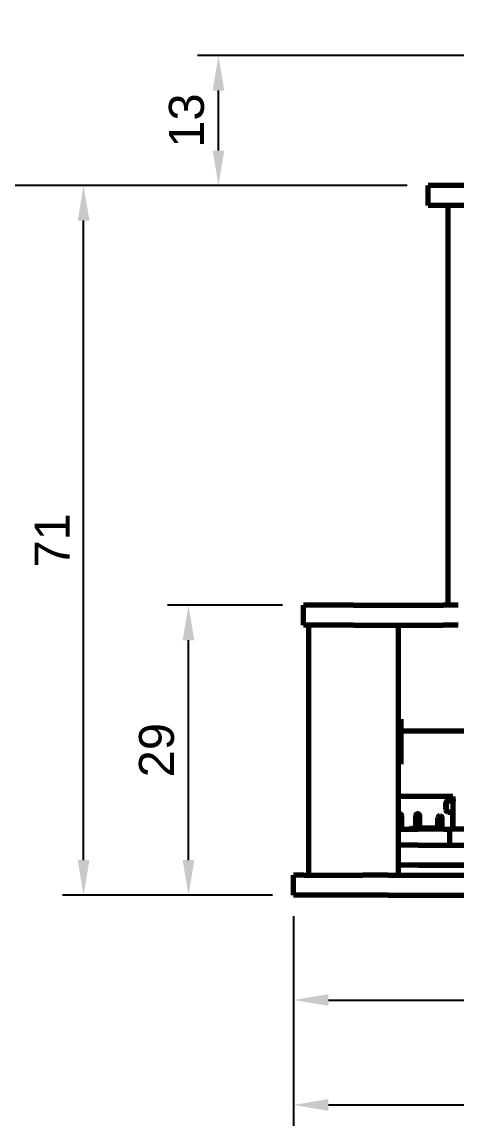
# Model space of a CAD drawing. Header units: millimetres. Extents: x 0 to 1189, y 0 to 841.
# Drawn here: x 523.2 to 566.7, y 552.5 to 662.9 of the extents above; entities that cross this region are included whole.
import ezdxf

# ---------------------------------------------------------------- set-up
doc = ezdxf.new("R2010")
doc.units = ezdxf.units.MM
doc.header["$LTSCALE"] = 0.75
doc.layers.add('FD_Dimensions', color=7, linetype='Continuous', lineweight=35)
doc.layers.add('Visible', color=7, linetype='Continuous', lineweight=70)
doc.styles.get("Standard").update_dxf_attribs({"font": 'arial.ttf'})
doc.dimstyles.new('Dim-ISO-25', dxfattribs={"dimtxt": 3.5, "dimasz": 3.5, "dimexe": 2.1, "dimexo": 2.1, "dimgap": 1.4, "dimtad": 1, "dimzin": 12, "dimdsep": 46, "dimtxsty": 'Standard', "dimcen": 0, "dimazin": 3, "dimtp": 0.1, "dimtm": 0.1, "dimtfac": 0.714286, "dimtmove": 0, "dimatfit": 3, "dimfxl": 1, "dimtzin": 12, "dimarcsym": 0})

# ---------------------------------------------------------------- blocks, each defined once
blk = doc.blocks.new('*D44')
at = {"layer": 'Defpoints', "color": 0, "transparency": 16777216}
for p in [(539.857187, 604.580703), (551.357187, 604.580703), (550.357187, 575.580703)]:
    blk.add_point(p, dxfattribs=at)
at = {"layer": 'FD_Dimensions', "color": 0, "lineweight": -2, "transparency": 16777216}
for p, q in [((549.257187, 604.580703), (537.757187, 604.580703)), ((539.857187, 579.080703), (539.857187, 601.080703)), ((548.257187, 575.580703), (537.757187, 575.580703))]:
    blk.add_line(p, q, dxfattribs=at)
at = {"layer": 'FD_Dimensions', "color": 0, "transparency": 16777216}
for points in [[(539.273853, 601.080703), (540.44052, 601.080703), (539.857187, 604.580703)], [(539.273853, 579.080703), (540.44052, 579.080703), (539.857187, 575.580703)]]:
    blk.add_solid(points, dxfattribs=at)
at = {"layer": 'FD_Dimensions', "color": 0, "transparency": 16777216, "insert": (536.670181, 590.080703), "char_height": 3.5, "attachment_point": 5, "rotation": 90}
blk.add_mtext('29', dxfattribs=at)
blk = doc.blocks.new('*D45')
at = {"layer": 'Defpoints', "color": 0, "transparency": 16777216}
for p in [(529.357187, 646.580703), (563.857187, 646.580703), (550.357187, 575.580703)]:
    blk.add_point(p, dxfattribs=at)
at = {"layer": 'FD_Dimensions', "color": 0, "lineweight": -2, "transparency": 16777216}
for p, q in [((561.757187, 646.580703), (527.257187, 646.580703)), ((529.357187, 579.080703), (529.357187, 643.080703)), ((548.257187, 575.580703), (527.257187, 575.580703))]:
    blk.add_line(p, q, dxfattribs=at)
at = {"layer": 'FD_Dimensions', "color": 0, "transparency": 16777216}
for points in [[(528.773853, 643.080703), (529.94052, 643.080703), (529.357187, 646.580703)], [(528.773853, 579.080703), (529.94052, 579.080703), (529.357187, 575.580703)]]:
    blk.add_solid(points, dxfattribs=at)
at = {"layer": 'FD_Dimensions', "color": 0, "transparency": 16777216, "insert": (526.200024, 611.080703), "char_height": 3.5, "attachment_point": 5, "rotation": 90}
blk.add_mtext('71', dxfattribs=at)
blk = doc.blocks.new('*D46')
at = {"layer": 'Defpoints', "color": 0, "transparency": 16777216}
for p in [(542.857187, 659.580703), (573.857187, 659.580703), (563.857187, 646.580703)]:
    blk.add_point(p, dxfattribs=at)
at = {"layer": 'FD_Dimensions', "color": 0, "lineweight": -2, "transparency": 16777216}
for p, q in [((571.757187, 659.580703), (540.757187, 659.580703)), ((542.857187, 650.080703), (542.857187, 656.080703)), ((561.757187, 646.580703), (540.757187, 646.580703))]:
    blk.add_line(p, q, dxfattribs=at)
at = {"layer": 'FD_Dimensions', "color": 0, "transparency": 16777216}
for points in [[(542.273853, 656.080703), (543.44052, 656.080703), (542.857187, 659.580703)], [(542.273853, 650.080703), (543.44052, 650.080703), (542.857187, 646.580703)]]:
    blk.add_solid(points, dxfattribs=at)
at = {"layer": 'FD_Dimensions', "color": 0, "transparency": 16777216, "insert": (539.668988, 653.080703), "char_height": 3.5, "attachment_point": 5, "rotation": 90}
blk.add_mtext('13', dxfattribs=at)
blk = doc.blocks.new('*D47')
at = {"layer": 'Defpoints', "color": 0, "transparency": 16777216}
for p in [(463.79405, 753.155484), (581.182408, 753.155484), (563.857187, 646.580703)]:
    blk.add_point(p, dxfattribs=at)
at = {"layer": 'FD_Dimensions', "color": 0, "lineweight": -2, "transparency": 16777216}
for p, q in [((579.082408, 753.155484), (461.69405, 753.155484)), ((463.79405, 650.080703), (463.79405, 749.655484)), ((561.757187, 646.580703), (461.69405, 646.580703))]:
    blk.add_line(p, q, dxfattribs=at)
at = {"layer": 'FD_Dimensions', "color": 0, "transparency": 16777216}
for points in [[(463.210717, 749.655484), (464.377384, 749.655484), (463.79405, 753.155484)], [(463.210717, 650.080703), (464.377384, 650.080703), (463.79405, 646.580703)]]:
    blk.add_solid(points, dxfattribs=at)
at = {"layer": 'FD_Dimensions', "color": 0, "transparency": 16777216, "insert": (460.607045, 699.868094), "char_height": 3.5, "attachment_point": 5, "rotation": 90}
blk.add_mtext('106.57', dxfattribs=at)
blk = doc.blocks.new('*D52')
at = {"layer": 'Defpoints', "color": 0, "transparency": 16777216}
for p in [(550.357187, 575.580703), (647.857187, 575.580703), (647.857187, 565.080703)]:
    blk.add_point(p, dxfattribs=at)
at = {"layer": 'FD_Dimensions', "color": 0, "lineweight": -2, "transparency": 16777216}
for p, q in [((550.357187, 573.480703), (550.357187, 562.980703)), ((647.857187, 573.480703), (647.857187, 562.980703)), ((553.857187, 565.080703), (644.357187, 565.080703))]:
    blk.add_line(p, q, dxfattribs=at)
at = {"layer": 'FD_Dimensions', "color": 0, "transparency": 16777216}
for points in [[(553.857187, 565.664037), (553.857187, 564.49737), (550.357187, 565.080703)], [(644.357187, 565.664037), (644.357187, 564.49737), (647.857187, 565.080703)]]:
    blk.add_solid(points, dxfattribs=at)
at = {"layer": 'FD_Dimensions', "color": 0, "transparency": 16777216, "insert": (599.107187, 568.267709), "char_height": 3.5, "attachment_point": 5}
blk.add_mtext('97.5', dxfattribs=at)
blk = doc.blocks.new('*D53')
at = {"layer": 'Defpoints', "color": 0, "transparency": 16777216}
for p in [(650.869146, 593.760403), (550.357187, 575.580703), (650.869146, 554.580703)]:
    blk.add_point(p, dxfattribs=at)
at = {"layer": 'FD_Dimensions', "color": 0, "lineweight": -2, "transparency": 16777216}
for p, q in [((650.869146, 591.660403), (650.869146, 552.480703)), ((550.357187, 573.480703), (550.357187, 552.480703)), ((553.857187, 554.580703), (647.369146, 554.580703))]:
    blk.add_line(p, q, dxfattribs=at)
at = {"layer": 'FD_Dimensions', "color": 0, "transparency": 16777216}
for points in [[(553.857187, 555.164037), (553.857187, 553.99737), (550.357187, 554.580703)], [(647.369146, 555.164037), (647.369146, 553.99737), (650.869146, 554.580703)]]:
    blk.add_solid(points, dxfattribs=at)
at = {"layer": 'FD_Dimensions', "color": 0, "transparency": 16777216, "insert": (600.613167, 557.767709), "char_height": 3.5, "attachment_point": 5}
blk.add_mtext('100.51', dxfattribs=at)

msp = doc.modelspace()

# ---------------------------------------------------------------- linework, layer by layer
at = {"layer": 'Visible', "extrusion": (0, 1, 0)}
for p, q in [((569.857, 646.581), (563.857, 646.581)), ((563.857, 644.581), (563.857, 646.581)), ((569.857, 644.581), (563.857, 644.581)), ((565.857, 604.581), (565.857, 644.581)), ((556.357, 604.581), (551.357, 604.581)), ((551.357, 602.581), (551.357, 604.581)), ((556.357, 604.581), (565.357, 604.581)), ((566.857, 604.581), (565.357, 604.581)), ((556.357, 602.581), (551.357, 602.581)), ((551.857, 602.581), (551.857, 577.581)), ((556.357, 602.581), (565.357, 602.581)), ((560.857, 602.581), (560.857, 577.581)), ((566.857, 602.581), (565.357, 602.581)), ((561.094, 593.181), (560.857, 593.181)), ((561.094, 593.181), (561.094, 588.681)), ((572.294, 591.981), (561.094, 591.981)), ((566.314, 585.441), (560.857, 585.441)), ((566.314, 585.441), (566.314, 585.091)), ((565.614, 584.191), (565.614, 584.791)), ((565.634, 584.791), (565.634, 584.091)), ((566.214, 584.991), (565.814, 584.991)), ((566.334, 584.971), (565.814, 584.971)), ((566.314, 585.141), (566.334, 585.141)), ((566.334, 585.141), (566.334, 584.971)), ((566.334, 583.911), (566.334, 584.971)), ((560.857, 583.511), (561.184, 583.511)), ((561.184, 583.531), (561.184, 582.181)), ((562.584, 583.531), (562.584, 582.481)), ((562.584, 583.511), (562.984, 583.511)), ((562.984, 583.531), (562.984, 582.281)), ((564.814, 582.718), (564.814, 583.331)), ((565.214, 583.331), (565.214, 582.181)), ((565.614, 584.191), (565.614, 584.091)), ((565.814, 583.911), (566.334, 583.911)), ((565.814, 583.891), (566.314, 583.891)), ((566.314, 582.181), (566.314, 583.891)), ((566.334, 582.281), (566.334, 583.911)), ((560.857, 582.581), (560.984, 582.581)), ((560.984, 582.281), (560.857, 582.281)), ((560.857, 582.181), (562.857, 582.181)), ((561.184, 582.581), (560.984, 582.581)), ((560.984, 582.281), (561.184, 582.281)), ((562.184, 582.281), (562.384, 582.281)), ((562.384, 582.281), (562.784, 582.281)), ((562.784, 582.581), (562.584, 582.581)), ((562.784, 582.581), (562.984, 582.581)), ((562.984, 582.281), (562.784, 582.281)), ((565.427, 582.181), (562.857, 582.181)), ((564.814, 582.281), (562.984, 582.281)), ((563.578, 582.231), (563.578, 582.281)), ((564.814, 582.281), (564.814, 582.718)), ((564.814, 582.281), (565.214, 582.281)), ((564.878, 582.281), (564.878, 582.231)), ((565.014, 582.181), (565.014, 582.281)), ((565.427, 582.181), (566.014, 582.181)), ((566.627, 582.181), (566.014, 582.181)), ((566.014, 580.581), (566.014, 582.181)), ((566.314, 582.281), (566.334, 582.281)), ((566.564, 582.331), (566.334, 582.331)), ((566.564, 582.331), (566.564, 582.181)), ((604.277, 582.181), (566.627, 582.181)), ((562.857, 580.581), (560.857, 580.581)), ((562.857, 580.581), (615.357, 580.581)), ((562.857, 578.581), (560.857, 578.581)), ((562.857, 578.581), (560.857, 578.581)), ((615.357, 578.581), (562.857, 578.581)), ((562.857, 578.581), (615.357, 578.581)), ((551.412, 577.581), (550.357, 577.581)), ((550.357, 575.581), (550.357, 577.581)), ((551.412, 577.581), (557.303, 577.581)), ((559.848, 577.581), (557.303, 577.581)), ((559.848, 577.581), (638.366, 577.581)), ((551.412, 575.581), (550.357, 575.581)), ((557.303, 575.581), (551.412, 575.581)), ((559.848, 575.581), (557.303, 575.581)), ((559.848, 575.581), (638.366, 575.581))]:
    msp.add_line(p, q, dxfattribs=at)
at = {"layer": 'Visible'}
for centre, radius, start, end in [((565.814, 584.791), 0.2, 89.99999, 180.00002), ((565.814, 584.791), 0.18, 90, 180), ((566.214, 585.091), 0.1, 269.99995, 0.00005), ((565.014, 583.331), 0.2, 90, 180), ((565.814, 584.091), 0.18, 180, 270), ((562.384, 582.481), 0.2, 270, 0), ((563.628, 582.231), 0.05, 180, 270), ((564.828, 582.231), 0.05, 270, 0)]:
    msp.add_arc(centre, radius, start, end, dxfattribs=at)
at = {"layer": 'Visible', "extrusion": (-2e-16, 0, -1)}
for centre, start, end in [((-560.984, 583.531), 50.78403, 180), ((-562.784, 583.531), 0, 180), ((-565.014, 583.331), 90, 180), ((-565.814, 584.091), 270, 0), ((-562.184, 582.081), 30.00002, 90)]:
    msp.add_arc(centre, 0.2, start, end, dxfattribs=at)

# ---------------------------------------------------------------- dimensions: what is measured, and where the dimension line sits
at = {"layer": 'FD_Dimensions'}
for base, p1, p2, picture, middle in [((463.794, 753.155), (563.857, 646.581), (581.182, 753.155), '*D47', (460.607, 699.868)), ((542.857, 659.581), (563.857, 646.581), (573.857, 659.581), '*D46', (539.669, 653.081)), ((529.357, 646.581), (550.357, 575.581), (563.857, 646.581), '*D45', (526.2, 611.081)), ((539.857, 604.581), (550.357, 575.581), (551.357, 604.581), '*D44', (536.67, 590.081))]:
    dim = msp.add_linear_dim(base=base, p1=p1, p2=p2, angle=90, dimstyle='Dim-ISO-25', override={"dimlfac": 1, "dimclrd": 0, "dimclre": 0}, dxfattribs=at)
    dim.commit()
    dim.dimension.update_dxf_attribs({"geometry": picture, "text_midpoint": middle})
for base, p2, picture, middle in [((650.869, 554.581), (650.869, 593.76), '*D53', (600.613, 557.768)), ((647.857, 565.081), (647.857, 575.581), '*D52', (599.107, 568.268))]:
    dim = msp.add_linear_dim(base=base, p1=(550.357, 575.581), p2=p2, dimstyle='Dim-ISO-25', override={"dimlfac": 1, "dimclrd": 0, "dimclre": 0}, dxfattribs=at)
    dim.commit()
    dim.dimension.update_dxf_attribs({"geometry": picture, "text_midpoint": middle})

doc.saveas('drawing.dxf')
